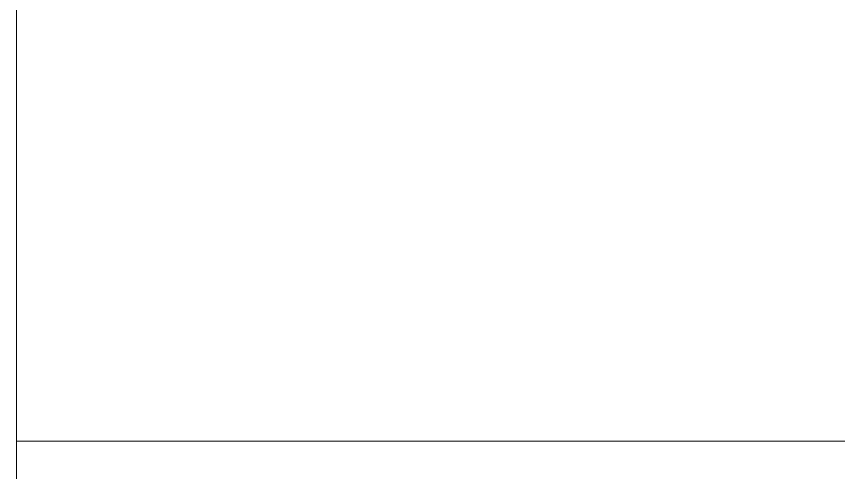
# Model space of a CAD drawing. Header units: inches. Extents: x -1507 to 39677, y -2256 to 26424.
# Drawn here: x 2605.311 to 2607.455, y 1553.646 to 1554.834 of the extents above; entities that cross this region are included whole.
import ezdxf

# ---------------------------------------------------------------- set-up
doc = ezdxf.new("R2010")
doc.units = ezdxf.units.IN
doc.layers.add('3D-F-AFFFEQM', color=3, linetype='Continuous', lineweight=9)

# ---------------------------------------------------------------- blocks, each defined once
blk = doc.blocks.new('Refrigerator')
at = {"layer": '3D-F-AFFFEQM'}
mesh = blk.add_polyface(dxfattribs=at)
corners = [(2.1552, 3.3307, 30.9825), (-36.3198, 3.3307, 30.9825), (-36.3198, 1.1707, 30.9825), (2.1552, 1.1707, 30.9825)]
mesh.append_faces([[corners[k] for k in face] for face in [(0, 1, 2, 3)]])
mesh = blk.add_polyface(dxfattribs=at)
corners = [(-36.3198, 3.3307, 1.08), (2.1552, 3.3307, 1.08), (2.1552, 1.1707, 1.08), (-36.3198, 1.1707, 1.08)]
mesh.append_faces([[corners[k] for k in face] for face in [(0, 1, 2, 3)]])
mesh = blk.add_polyface(dxfattribs=at)
corners = [(-36.3198, 3.3307, 30.9825), (-36.3198, 3.3307, 1.08), (-36.3198, 1.1707, 1.08), (-36.3198, 1.1707, 30.9825)]
mesh.append_faces([[corners[k] for k in face] for face in [(0, 1, 2, 3)]])
mesh = blk.add_polyface(dxfattribs=at)
corners = [(-17.1483, 3.3307, 76.815), (-36.3198, 3.3307, 76.815), (-36.3198, 1.1707, 76.815), (-17.1483, 1.1707, 76.815)]
mesh.append_faces([[corners[k] for k in face] for face in [(0, 1, 2, 3)]])
mesh = blk.add_polyface(dxfattribs=at)
corners = [(-36.3198, 3.3307, 31.2525), (-17.1483, 3.3307, 31.2525), (-17.1483, 1.1707, 31.2525), (-36.3198, 1.1707, 31.2525)]
mesh.append_faces([[corners[k] for k in face] for face in [(0, 1, 2, 3)]])
mesh = blk.add_polyface(dxfattribs=at)
corners = [(-36.3198, 3.3307, 76.815), (-36.3198, 3.3307, 31.2525), (-36.3198, 1.1707, 31.2525), (-36.3198, 1.1707, 76.815)]
mesh.append_faces([[corners[k] for k in face] for face in [(0, 1, 2, 3)]])
mesh = blk.add_polyface(dxfattribs=at)
corners = [(-36.3198, 1.1707, 30.9825), (-36.3198, 1.1707, 1.08), (2.1552, 1.1707, 1.08), (2.1552, 1.1707, 30.9825)]
mesh.append_faces([[corners[k] for k in face] for face in [(2, 3, 0, 1)]])
mesh = blk.add_polyface(dxfattribs=at)
corners = [(-36.3198, 1.1707, 76.815), (-36.3198, 1.1707, 31.2525), (-17.1483, 1.1707, 31.2525), (-17.1483, 1.1707, 76.815)]
mesh.append_faces([[corners[k] for k in face] for face in [(2, 3, 0, 1)]])
mesh = blk.add_polyface(dxfattribs=at)
corners = [(-36.3198, -24.7493, 76.815), (2.1552, -24.7493, 76.815), (2.1552, 1.1707, 76.815), (-36.3198, 1.1707, 76.815)]
mesh.append_faces([[corners[k] for k in face] for face in [(3, 0, 1, 2)]])
mesh = blk.add_polyface(dxfattribs=at)
corners = [(-36.3198, -24.7493, 1.08), (-36.3198, 1.1707, 1.08), (2.1552, 1.1707, 1.08), (2.1552, -24.7493, 1.08)]
mesh.append_faces([[corners[k] for k in face] for face in [(2, 3, 0, 1)]])
mesh = blk.add_polyface(dxfattribs=at)
corners = [(-36.3198, 1.1707, 76.815), (2.1552, 1.1707, 76.815), (2.1552, 1.1707, 1.08), (-36.3198, 1.1707, 1.08)]
mesh.append_faces([[corners[k] for k in face] for face in [(3, 0, 1, 2)]])
mesh = blk.add_polyface(dxfattribs=at)
corners = [(-36.3198, -24.7493, 76.815), (-36.3198, 1.1707, 76.815), (-36.3198, 1.1707, 1.08), (-36.3198, -24.7493, 1.08)]
mesh.append_faces([[corners[k] for k in face] for face in [(3, 0, 1, 2)]])

msp = doc.modelspace()

# ---------------------------------------------------------------- block references
msp.add_blockref('Refrigerator', (2641.6311, 1552.5571, 112))

doc.saveas('drawing.dxf')
